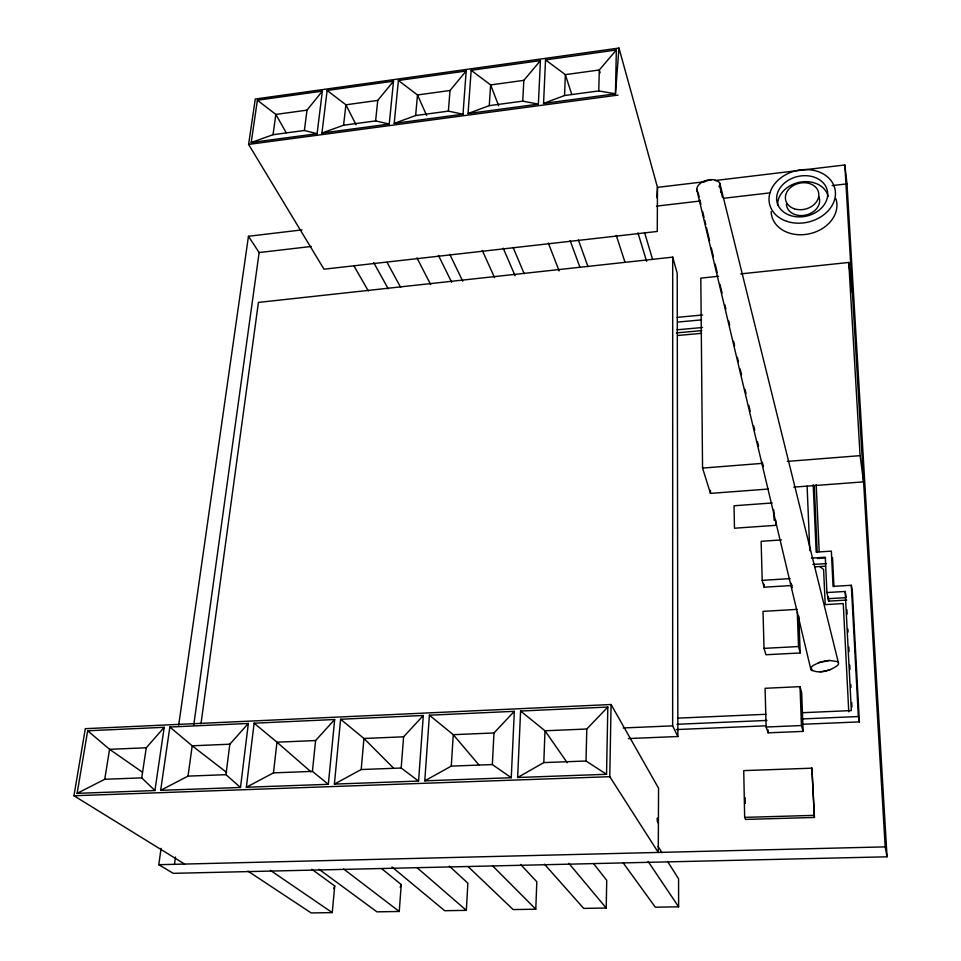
<?xml version="1.0" encoding="UTF-8"?>
<svg xmlns="http://www.w3.org/2000/svg" width="961" height="961" viewBox="0 0 961 961"><rect width="100%" height="100%" fill="white"/><g stroke="black" fill="none" stroke-linecap="round" stroke-linejoin="round"><path stroke-width="1.44" d="M628.41 738.553L677.865 736.522L672.652 725.855L672.7 257.128L258.425 302.415L200.981 723.789M657.492 187.407L657.264 231.457L324.001 269.188L248.599 144.402L255.278 99.031L618.968 48.05L657.492 187.407L656.868 197.738M611.076 704.509L658.549 788.188L658.285 852.443L609.779 776.68L611.076 704.509L85.313 728.678L73.949 795.756L184.572 864.059M606.547 774.302L607.82 707.056L520.586 711.032L517.643 777.497L606.547 774.302L586.006 761.004L543.806 762.602L517.643 777.497M544.443 864.167L583.687 908.397L606.211 908.013L606.727 880.312L593.85 863.951M616.337 49.984L615.448 93.83L543.554 103.44L545.536 59.894L616.337 49.984L599.292 69.985L598.751 90.923L564.551 95.523L543.554 103.44M586.006 761.004L586.799 729.003L607.82 707.056M468.091 866.582L513.15 909.574L535.782 909.19L536.815 881.766L520.598 864.444M543.806 762.602L544.983 730.78L520.586 711.032M564.551 95.523L565.344 74.646L545.536 59.894M511.264 777.725L514.327 711.32L429.399 715.2L424.774 780.837L511.264 777.725L492.344 764.56L451.274 766.121L424.774 780.837M538.376 104.136L540.442 60.603L471.166 70.297L468.055 113.53L538.376 104.136L522.736 101.133L489.281 105.638L468.055 113.53M522.736 101.133L523.841 80.352L540.442 60.603M492.344 764.56L493.978 732.955L514.327 711.32M391.968 866.942L444.703 910.716L466.337 910.355L467.875 883.195L449.328 866.101M489.281 105.638L490.627 84.916L471.166 70.297M451.274 766.121L453.268 734.684L429.399 715.2M418.564 781.065L423.308 715.477L340.614 719.248L334.38 784.092L418.564 781.065L401.181 768.019L361.192 769.533L334.38 784.092M462.998 114.203L466.181 70.994L398.383 80.484L394.202 123.404L462.998 114.203L448.379 111.128L415.645 115.536L394.202 123.404M318.992 869.249L376.952 911.845L399.235 911.472L401.254 884.576L381.649 868.624M401.181 768.019L403.608 736.799L423.308 715.477M618.968 48.05L615.448 93.83L598.751 90.923M448.379 111.128L450.012 90.49L466.181 70.994M361.192 769.533L363.955 738.492L340.614 719.248M415.645 115.536L417.494 94.959L398.383 80.484M247.938 871.122L311.196 912.95L332.242 912.602L334.728 885.946L311.808 869.285M328.338 784.308L334.68 719.513L254.124 723.189L246.364 787.251L328.338 784.308L312.421 771.395L273.477 772.872L246.364 787.251M389.253 124.065L393.505 81.168L327.136 90.454L321.935 133.062L389.253 124.065L375.619 120.918L343.57 125.218L321.935 133.062M312.421 771.395L315.592 740.547L334.68 719.513M375.619 120.918L377.745 100.424L393.505 81.168M343.57 125.218L345.924 104.797L327.136 90.454M273.477 772.872L276.96 742.192L254.124 723.189M240.49 787.467L248.346 723.453L169.845 727.033L160.655 790.338L240.49 787.467L225.967 774.674L188.02 776.116L160.655 790.338M317.094 133.711L322.367 91.127L257.392 100.22L251.193 142.516L317.094 133.711L304.385 130.492L273.02 134.708L251.193 142.516M304.385 130.492L307.003 110.143L322.367 91.127M225.967 774.674L229.835 744.198L248.346 723.453M174.47 864.419L175.503 856.996M193.786 724.822L259.134 252.551L248.455 236.286L301.994 229.883M188.02 776.116L192.2 745.808L169.845 727.033M273.02 134.708L275.843 114.431L257.392 100.22M715.272 180.5L844.839 164.956L846.989 183.863L887.051 856.804L173.244 873.333L158.769 864.696L161.1 848.347M178.698 725.05L248.455 236.286M154.925 790.543L164.211 727.297L87.679 730.78L77.132 793.342L154.925 790.543L141.723 777.869L104.749 779.275L77.132 793.342M141.723 777.869L146.276 747.766L164.211 727.297M104.749 779.275L109.578 749.328L87.679 730.78M698.118 192.572C694.395 188.68 699.007 183.539 702.767 181.845A12.649 7.82 -16.1 0 1 711.777 179.611L714.6 179.875L718.792 181.869A10.931 6.763 -16.1 0 1 720.185 185.281M333.791 888.637L334.728 885.946M400.172 887.291L401.254 884.576M818.652 662.718L813.126 665.468L811.468 666.958L810.904 669.649C818.928 674.466 830.64 670.742 837.716 665.288A12.901 4.673 -12.4 0 0 837.295 661.54L829.391 660.471L818.652 662.718A14.932 5.406 -12.4 0 1 829.391 660.459M702.767 181.845L711.777 179.611M307.003 110.143L275.843 114.431L286.222 132.702M377.745 100.424L345.924 104.797L356.026 124.714M450.012 90.49L417.494 94.959L426.648 115.452M523.841 80.352L490.627 84.916L498.663 105.77M248.599 144.402L618.055 95.091M657.444 187.371L705.038 181.677M259.134 252.551L311.22 246.472M656.495 206.122L699.656 201.077M723.465 198.302L769.605 192.909M832.106 185.605L846.989 183.863M718.564 276.251L700.809 278.137L702.551 468.091L710.479 493.389L768.452 489.029M740.751 273.897L848.767 262.461L852.383 292.432M677.229 317.346L702.635 314.992M677.577 322.079L701.494 319.881M677.061 329.803L702.491 327.497M676.436 332.902L701.782 330.62M677.721 335.485L701.578 333.335M702.551 468.091L762.001 463.394M787.263 461.4L860.083 455.658L863.591 481.869L793.726 487.131M772.176 502.975L734.048 505.762L734.468 528.226L775.815 525.319L775.659 520.045L774.11 520.153L773.785 509.859M781.473 539.926L761.136 541.307L762.193 580.36L764.115 587.207L791.816 585.513M811.48 558.101L825.283 557.2L826.916 592.553L828.634 601.142L846.701 600.072M817.475 558.509L825.691 557.981M812.826 564.443L826.52 563.566M814.7 566.87L825.571 566.173M762.193 580.36L790.122 578.606M802.363 724.282L859.374 721.891L852.347 591.495L851.314 585.273L833.043 586.39L831.349 551.121L816.165 552.131L813.234 484.74M826.916 592.553L845.175 591.459L846.269 597.634L828.154 598.703M797.162 609.37L763.022 611.364L764.019 648.363L765.965 654.741L800.189 652.963L798.807 616.073M764.019 648.363L798.543 646.537L800.189 652.963M800.02 686.647L765.088 688.292L766.133 727.021L768.115 732.823L803.132 731.393L801.678 692.785L800.02 686.647L801.462 725.543L803.132 731.393M677.421 718.155L765.881 714.299M801.858 712.738L851.338 710.575L845.175 591.459M677 724.282L766.926 720.438M801.402 718.96L858.353 716.534L859.374 721.891M146.276 747.766L109.578 749.328L142.456 772.2M229.835 744.198L192.2 745.808L226.652 772.44M315.592 740.547L276.96 742.192L310.92 771.791M403.608 736.799L363.955 738.492L393.265 767.827M493.978 732.955L453.268 734.684L479.215 765.256M586.799 729.003L544.983 730.78L567.242 762.722M623.233 727.957L672.652 725.855M676.352 729.567L766.361 725.795M766.133 727.021L801.462 725.543M811.901 768.175L743.73 770.614L744.667 817.379L745.568 819.433L814.411 817.451L811.901 768.175L814.411 817.451M73.949 795.756L609.779 776.68M744.667 817.379L813.775 815.372M158.769 864.696L885.201 846.869L887.051 856.804M667.523 861.368L678.574 878.834L678.622 906.812L655.33 907.196L623.148 862.822M270.389 870.342L332.242 912.602M343.618 868.984L399.235 911.472M819.841 566.546L823.601 569.501L825.199 604.613L843.253 603.556L848.767 711.813M417.05 867.687L466.337 910.355M492.452 865.705L535.782 909.19M568.78 863.254L606.211 908.013M648.11 861.452L678.622 906.812M658.045 846.401L661.985 852.635M658.405 823.241L657.264 821.343L657.276 818.123L658.417 820.021M354.141 266.257L368.351 290.979M373.721 262.653L388.244 288.793M387.151 262.485L400.653 287.375M416.942 257.848L430.648 284.552M438.444 255.41L451.67 282.246M449.772 254.305L462.734 281.189M482.302 250.437L494.531 277.549M503.216 248.166L515.084 275.723M513.114 247.445L524.165 273.657M548.323 243.049L559.134 270.894M570.125 240.574L579.903 267.158M578.402 240.022L588 266.641M616.253 235.337L624.986 262.209M571.771 94.466L565.344 74.646L599.292 69.985L600.144 72.832M637.948 232.886L646.621 261.308M644.555 232.502L652.639 259.542M672.7 257.128L677.217 273.26L677.865 736.522M719.885 183.443L838.376 662.585M698.467 194.026L699.164 196.945M699.86 199.864L700.893 204.237M702.635 211.516L704.017 217.354M704.713 220.261L705.758 224.634M706.455 227.553L709.578 240.67M711.32 247.962L713.398 256.707M715.14 263.999L717.218 272.744M719.993 284.408L722.083 293.153M724.858 304.805L725.903 309.178M728.678 320.842L729.723 325.214M733.543 341.251L734.588 345.624M737.363 357.288L738.408 361.66M740.138 368.94L741.532 374.778M745.003 389.349L746.048 393.722M748.823 405.386L750.217 411.212M753.688 425.795L754.721 430.168M757.508 441.832L758.541 446.204M762.361 462.229L763.406 466.602M791.191 583.219L792.236 587.591M811.336 667.763L812.033 670.67M696.665 189.185L810.904 669.649M720.81 190.05L722.408 197.221M844.839 164.956L885.201 846.869M848.767 262.461L860.083 455.658M851.314 585.273L858.353 716.534M846.893 609.622L847.121 614.115M847.902 629.095L848.058 632.086M848.839 647.065L849.068 651.558M849.764 665.048L850.005 669.541M850.785 684.52L850.941 687.511M851.71 702.491L851.951 706.984M832.538 557.536L833.956 586.739M828.43 596.757L828.634 601.142M816.201 484.632L819.18 551.65M814.279 485.557L817.21 552.563M807.108 486.194L809.787 550.689M797.27 612.349L798.543 646.537M764.043 584.228L764.115 587.207M768.031 729.867L768.115 732.823M745.123 797.582L745.243 803.408M710.443 490.41L710.479 493.389M718.852 186.134A10.727 8.397 -16.7 0 1 720.726 192.296M830.508 669.493A14.956 5.418 -12.4 0 1 819.901 671.703M835.866 198.723A33.227 26.223 -13.2 0 1 808.657 233.955A33.227 26.223 -13.2 0 1 771.142 211.648M777.665 204.969A25.671 20.217 -13.3 0 1 800.501 182.085A25.671 20.217 -13.3 0 1 828.106 196.5M818.904 196.765A16.817 13.238 -13.3 0 1 805.774 215.072A16.817 13.238 -13.3 0 1 786.374 203.972M786.903 221.366A33.563 26.379 -13.3 0 0 835.421 192.284A33.563 26.379 -13.3 0 0 784.356 175.479A33.563 26.379 -13.3 0 0 786.903 221.366M790.326 215.48A25.803 20.277 -13.3 0 0 827.685 193.185A25.803 20.277 -13.3 0 0 788.464 180.188A25.803 20.277 -13.3 0 0 790.326 215.48M794.327 208.777A16.902 13.286 -13.3 0 0 818.82 194.206A16.902 13.286 -13.3 0 0 793.173 185.641A16.902 13.286 -13.3 0 0 794.327 208.777"/></g></svg>
